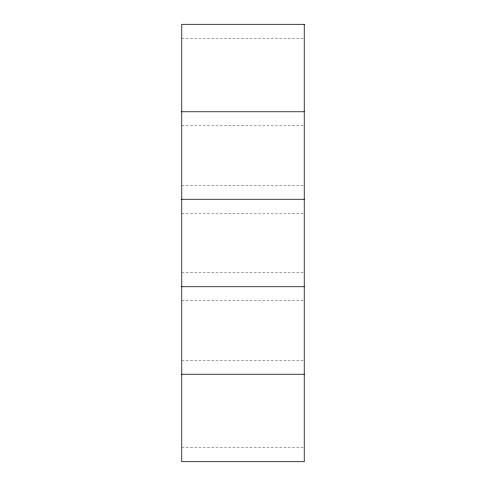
<?xml version="1.0" encoding="UTF-8"?>
<svg xmlns="http://www.w3.org/2000/svg" width="486" height="486" viewBox="0 0 486 486"><rect width="100%" height="100%" fill="white"/><g stroke="black" fill="none" stroke-linecap="round" stroke-linejoin="round"><path stroke-width="0.36" stroke-dasharray="2.43 1.82" d="M181.764 38.297L303.483 38.297M181.764 125.777L303.483 125.777M181.764 185.263L303.483 185.263M181.764 213.257L303.483 213.257M181.764 272.743L303.483 272.743M181.764 300.737L303.483 300.737M181.764 360.223L303.483 360.223M181.764 447.703L303.483 447.703"/><path stroke-width="0.73" d="M181.764 111.78L304.236 111.78M181.764 199.26L304.236 199.26M181.764 286.74L304.236 286.74M181.764 374.22L304.236 374.22M304.236 24.3L181.764 24.3L181.764 461.7L304.236 461.7L304.236 24.3"/></g></svg>
